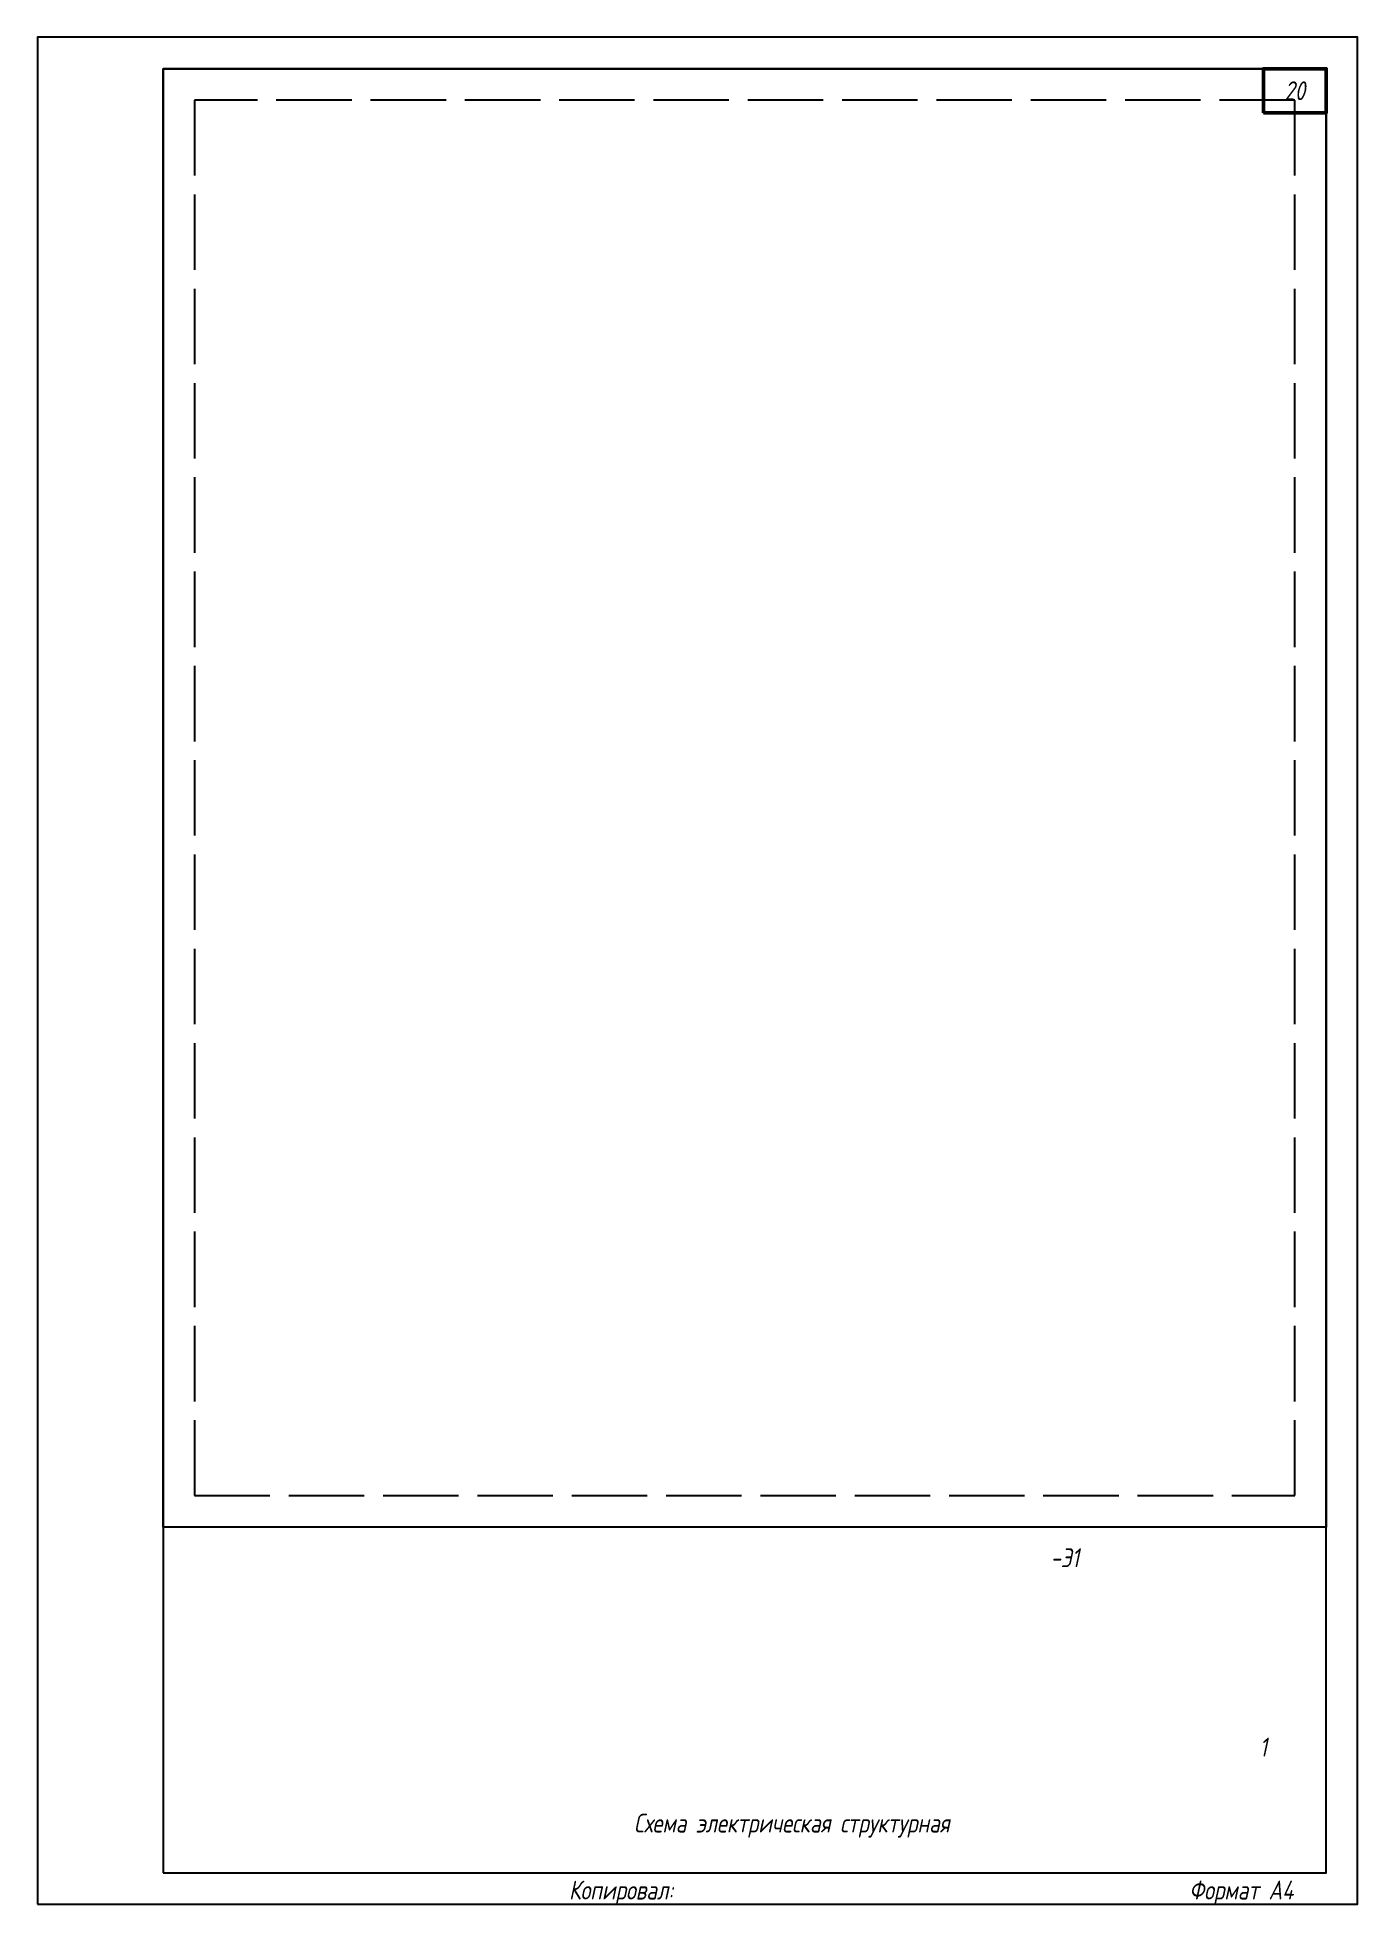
# Paper-space layout 'А4кн' of a CAD drawing. Header units: millimetres. Extents: x -10 to 200, y 0 to 297.
import ezdxf

# ---------------------------------------------------------------- set-up
doc = ezdxf.new("R2010")
doc.units = ezdxf.units.MM
doc.linetypes.add('ACAD_ISO02W100', pattern=[15, 12, -3])
doc.layers.add('noprint', color=2, linetype='Continuous', plot=False)
doc.layers.add('stamp', color=7, linetype='Continuous')
doc.styles.add('ГОСТ-ISOCPEUR', font='isocpeui.ttf', dxfattribs={"width": 0.8})

psp = doc.layouts.new('А4кн')

# ---------------------------------------------------------------- linework, layer by layer
at = {"layer": 'noprint'}
psp.add_lwpolyline([(-9.51, 0.16), (200.49, 0.16), (200.49, 297.16), (-9.51, 297.16)], close=True, dxfattribs=at)
at = {"layer": 'noprint', "linetype": 'ACAD_ISO02W100'}
psp.add_lwpolyline([(15.49, 287.16), (15.49, 65.16), (190.49, 65.16), (190.49, 287.16)], close=True, dxfattribs=at)
at = {"layer": 'stamp'}
for points in [[(10.49, 5.16), (195.49, 5.16), (195.49, 292.16), (10.49, 292.16)], [(10.49, 292.16), (185.49, 292.16), (185.49, 285.16), (195.49, 285.16), (195.49, 60.16), (10.49, 60.16), (10.49, 60.16), (10.49, 60.16)]]:
    psp.add_lwpolyline(points, close=True, dxfattribs=at)
at = {"layer": 'stamp', "lineweight": 50}
psp.add_lwpolyline([(185.49, 285.16), (195.49, 285.16), (195.49, 292.16), (185.49, 292.16)], close=True, dxfattribs=at)

# ---------------------------------------------------------------- texts
at = {"layer": 'stamp', "lineweight": 35, "style": 'ГОСТ-ISOCPEUR', "width": 0.8}
for s, p in [('Копировал:', (75.04, 0.91)), ('Формат А4', (173.7, 0.91))]:
    psp.add_text(s, height=3.005, dxfattribs=at).set_placement(p)
at = {"layer": 'stamp', "ltscale": 100, "char_height": 3, "attachment_point": 4, "style": 'ГОСТ-ISOCPEUR'}
for s, insert, width in [('\\pxqc;20', (185.49, 288.66), 10), ('-Э1', (151.64, 55.28), 45.9448), ('\\pxqc;1', (175.49, 25.16), 20)]:
    psp.add_mtext(s, dxfattribs=dict(at, insert=insert, width=width))
at = {"layer": 'stamp', "lineweight": 35, "insert": (110.49, 12.66), "char_height": 3, "width": 68, "attachment_point": 5, "style": 'ГОСТ-ISOCPEUR'}
psp.add_mtext('Схема электрическая структурная', dxfattribs=at)

# ---------------------------------------------------------------- viewports
at = {"layer": 'stamp'}
vp = psp.add_viewport(center=(102.99, 176.16), size=(185, 232), view_center_point=(74852.14, 15675.3), view_height=24130.731, dxfattribs=at)
vp.dxf.flags = 0x10000  # cut along an outline
vp.dxf.clipping_boundary_handle = psp.add_lwpolyline([(10.49, 292.16), (185.49, 292.16), (185.49, 285.16), (195.49, 285.16), (195.49, 60.16), (10.49, 60.16), (10.49, 60.16), (10.49, 60.16)], format="xyb", close=True, dxfattribs={"invisible": 1}).dxf.handle

doc.saveas('drawing.dxf')
